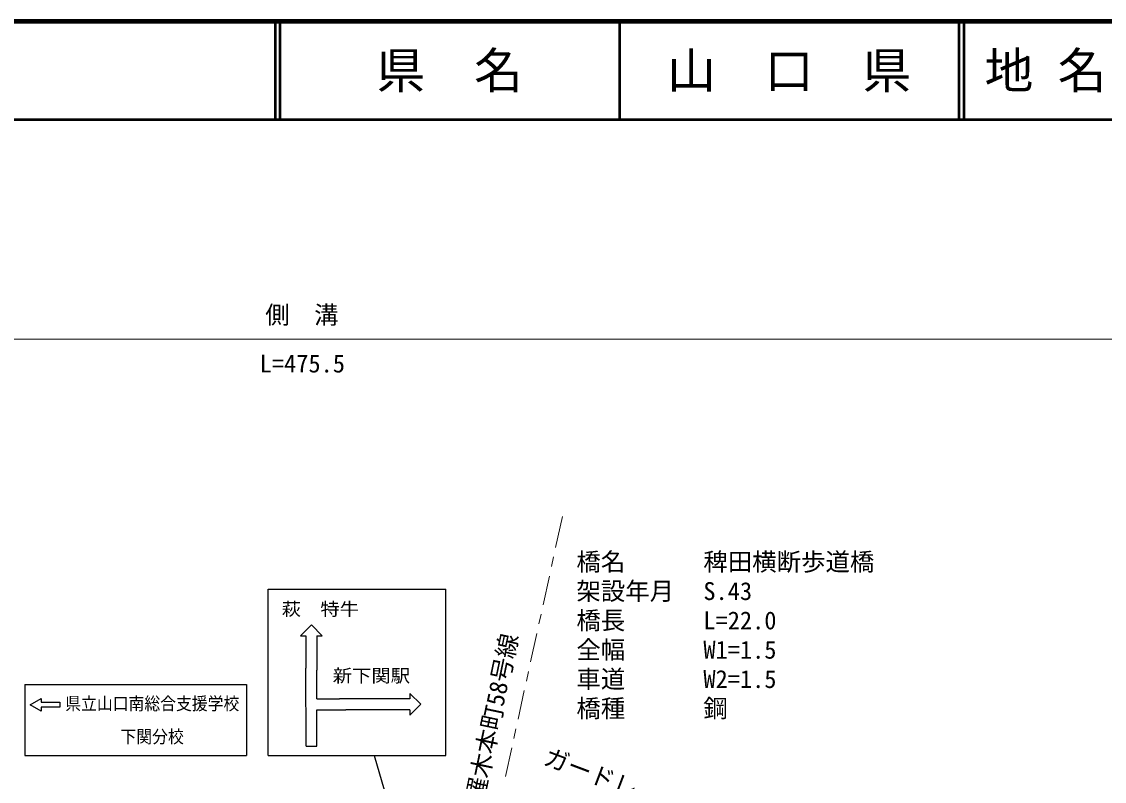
# Model space of a CAD drawing. Units: millimetres, scale not verified. Extents: x 40000 to 680000, y 20000 to 380000.
# Drawn here: x 271808 to 382648, y 302268 to 380000 of the extents above; entities that cross this region are included whole.
import ezdxf
from ezdxf.enums import TextEntityAlignment as Align

# ---------------------------------------------------------------- set-up
doc = ezdxf.new("R2010")
doc.units = ezdxf.units.MM
doc.header["$LTSCALE"] = 1000
for name, color, linetype, lineweight in [('M-BMK-HTXT', 7, 'Continuous', 13), ('M-STR-HTXT', 7, 'Continuous', 13), ('M-STR-STRC', 7, 'Continuous', 25), ('M-TTL', 2, 'Continuous', 140), ('M-TTL-LINE', 7, 'Continuous', 50)]:
    doc.layers.add(name, color=color, linetype=linetype, lineweight=lineweight)
doc.layers.add('M-TTL-TXT', color=7, linetype='Continuous')
doc.styles.add('ＭＳ ゴシック', font='')
doc.styles.get('ＭＳ ゴシック').set_extended_font_data('MS Gothic')

msp = doc.modelspace()

# ---------------------------------------------------------------- linework, layer by layer
at = {"layer": 'M-BMK-HTXT'}
for p, q in [((327167, 329376), (326473, 326202)), ((326259, 325225), (326045, 324248)), ((325832, 323271), (325191, 320341)), ((324977, 319364), (324764, 318387)), ((324550, 317410), (323909, 314479)), ((323695, 313502), (323482, 312525)), ((323268, 311548), (322627, 308618)), ((322413, 307641), (322200, 306664)), ((321986, 305687), (321345, 302756))]:
    msp.add_line(p, q, dxfattribs=at)
at = {"layer": 'M-STR-HTXT'}
msp.add_line((67443, 347500), (533765, 347500), dxfattribs=at)
at = {"layer": 'M-STR-STRC'}
for p, q in [((297056, 321934), (315248, 321934)), ((297056, 304903), (297056, 321934)), ((315248, 304903), (315248, 321934)), ((301469, 318292), (300349, 317172)), ((302589, 317172), (301469, 318292)), ((300349, 317172), (300909, 317172)), ((300909, 317172), (300908, 313855)), ((302029, 317172), (302589, 317172)), ((302029, 317172), (302029, 313657)), ((300918, 305872), (300908, 313855)), ((302029, 310710), (302029, 313657)), ((272138, 312162), (294826, 312162)), ((272138, 312162), (272138, 304903)), ((294826, 312162), (294826, 304903)), ((272672, 310111), (273814, 310758)), ((273814, 310758), (273814, 310377)), ((273814, 310377), (275718, 310377)), ((275718, 310377), (275718, 309844)), ((302029, 310710), (304360, 310710)), ((311558, 310710), (304360, 310710)), ((311558, 311270), (311558, 310710)), ((312678, 310150), (311558, 311270)), ((273814, 309463), (272672, 310111)), ((273814, 309844), (273814, 309463)), ((275718, 309844), (273814, 309844)), ((302029, 309590), (305002, 309590)), ((302029, 305874), (302029, 309590)), ((311558, 309590), (305002, 309590)), ((311558, 309030), (312678, 310150)), ((311558, 309590), (311558, 309030)), ((272138, 304903), (294826, 304903)), ((297056, 304903), (315248, 304903)), ((300918, 305872), (302029, 305874)), ((307883, 304903), (317730, 271301))]:
    msp.add_line(p, q, dxfattribs=at)
at = {"layer": 'M-TTL'}
msp.add_line((680000, 380000), (40000, 380000), dxfattribs=at)
at = {"layer": 'M-TTL-LINE'}
for p, q in [((297750, 380000), (297750, 370000)), ((298250, 380000), (298250, 370000)), ((333000, 380000), (333000, 370000)), ((367750, 380000), (367750, 370000)), ((368250, 380000), (368250, 370000)), ((40000, 370000), (680000, 370000))]:
    msp.add_line(p, q, dxfattribs=at)

# ---------------------------------------------------------------- texts
at = {"layer": 'M-BMK-HTXT', "style": 'ＭＳ ゴシック'}
msp.add_text('市道川中綾羅木本町58号線', height=1833, rotation=78.116, dxfattribs=at).set_placement((315584, 288003), align=Align.MIDDLE_LEFT)
at = {"layer": 'M-STR-HTXT', "style": 'ＭＳ ゴシック'}
msp.add_text('側\u3000溝', height=1833, dxfattribs=at).set_placement((300500, 350000), align=Align.MIDDLE_CENTER)
msp.add_text('L=475.5', height=1833, dxfattribs=at).set_placement((300543, 343552), align=Align.BOTTOM_CENTER)
for s, p in [('橋名', (328599, 324734)), ('稗田横断歩道橋', (341599, 324734)), ('架設年月', (328599, 321734)), ('S.43', (341599, 321734)), ('橋長', (328599, 318734)), ('L=22.0', (341599, 318734)), ('全幅', (328599, 315734)), ('W1=1.5', (341599, 315734)), ('車道', (328599, 312734)), ('W2=1.5', (341599, 312734)), ('橋種', (328599, 309734)), ('鋼', (341599, 309734))]:
    msp.add_text(s, height=1833, dxfattribs=at).set_placement(p, align=Align.MIDDLE_LEFT)
msp.add_text('ガードレール', height=1833, rotation=339.309, dxfattribs=at).set_placement((332448, 302261), align=Align.MIDDLE_CENTER)
at = {"layer": 'M-STR-STRC', "style": 'ＭＳ ゴシック'}
for s, width, p in [('萩\u3000特牛', 1.1, (298425, 319889)), ('新下関駅', 1.1, (303650, 313076)), ('県立山口南総合支援学校', 0.9, (276266, 310231))]:
    msp.add_text(s, height=1320, dxfattribs=dict(at, width=width)).set_placement(p, align=Align.MIDDLE_LEFT)
at = {"layer": 'M-STR-STRC', "style": 'ＭＳ ゴシック', "width": 0.9}
msp.add_text('下関分校', height=1320, dxfattribs=at).set_placement((285166, 306845), align=Align.MIDDLE_CENTER)
at = {"layer": 'M-TTL-TXT', "style": 'ＭＳ ゴシック'}
for s, p in [('県\u3000名', (315625, 375000)), ('山\u3000口\u3000県', (350375, 375000))]:
    msp.add_text(s, height=3666, dxfattribs=at).set_placement(p, align=Align.MIDDLE_CENTER)
msp.add_text('地 名', height=3666, dxfattribs=at).set_placement((370380, 375000), align=Align.MIDDLE_LEFT)

doc.saveas('drawing.dxf')
